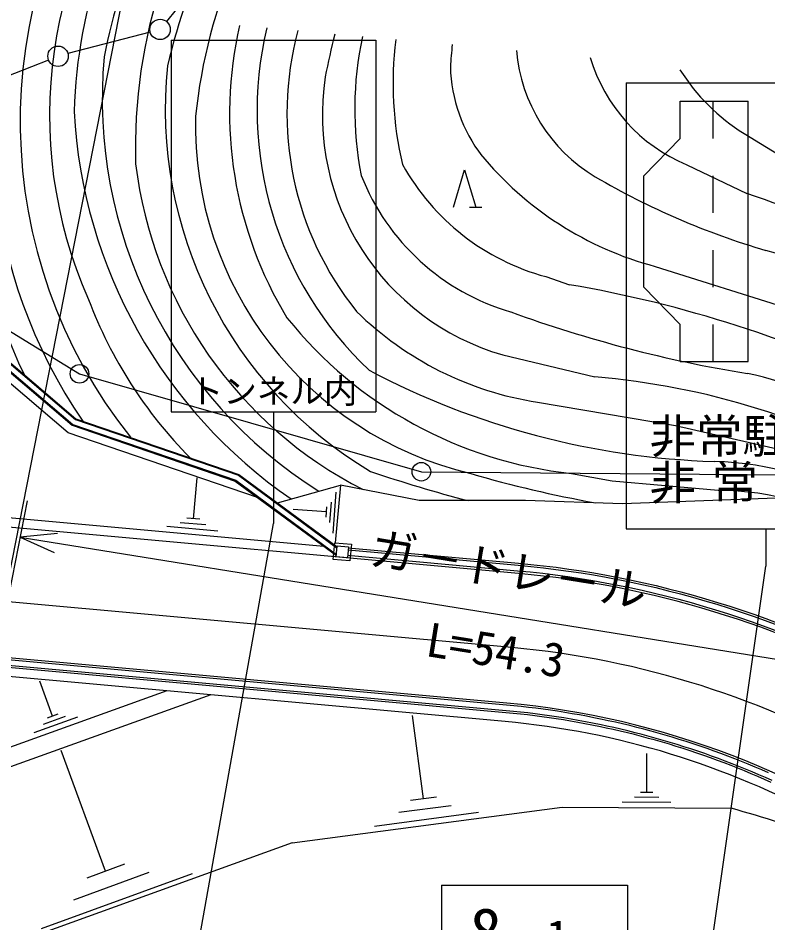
# Model space of a CAD drawing. Units: millimetres, scale not verified. Extents: x -377552922 to 680000, y -975249047 to 380000.
# Drawn here: x 137571 to 177879, y 301818 to 350477 of the extents above; entities that cross this region are included whole.
import ezdxf
from ezdxf.enums import TextEntityAlignment as Align

# ---------------------------------------------------------------- set-up
doc = ezdxf.new("R2010")
doc.units = ezdxf.units.MM
doc.header["$LTSCALE"] = 1000
doc.linetypes.add('CHAIN', pattern=[18.5, 12, -1.5, 3.5, -1.5])
for name, color, linetype, lineweight in [('M-BGD', 7, 'Continuous', 25), ('M-BMK', 2, 'CHAIN', 13), ('M-STR-STRC', 7, 'Continuous', 25)]:
    doc.layers.add(name, color=color, linetype=linetype, lineweight=lineweight)
doc.styles.add('@ＭＳ ゴシック', font='')
doc.styles.add('ＭＳ ゴシック', font='')
doc.styles.get('@ＭＳ ゴシック').set_extended_font_data('@MS Gothic')
doc.styles.get('ＭＳ ゴシック').set_extended_font_data('MS Gothic')

msp = doc.modelspace()

# ---------------------------------------------------------------- linework, layer by layer
at = {"layer": 'M-BGD'}
for p, q in [((132904, 299231), (144831, 359836)), ((149180, 354838), (145546, 350296)), ((144671, 349727), (140250, 348565)), ((139207, 348222), (132085, 345401)), ((176602, 344270), (179391, 342556)), ((173523, 342591), (176742, 341037)), ((161840, 340305), (162508, 340305)), ((126638, 340072), (140871, 331349)), ((171821, 337122), (180565, 334374)), ((165943, 336572), (167210, 336138)), ((140254, 328179), (132930, 334410)), ((163628, 332360), (168568, 331176)), ((140871, 331349), (159251, 326080)), ((165501, 329822), (172906, 328570)), ((172906, 328570), (179034, 327167)), ((150446, 324697), (140254, 328179)), ((146993, 323554), (147192, 325753)), ((167325, 325989), (169516, 325595)), ((169516, 325595), (175204, 325081)), ((151508, 324411), (154896, 325366)), ((154896, 325366), (154614, 322258)), ((154656, 324987), (154487, 322780)), ((133097, 299184), (138077, 324520)), ((154152, 324193), (154109, 323641)), ((154393, 324452), (154309, 323348)), ((154016, 322062), (134270, 323852)), ((154131, 323917), (152365, 324052)), ((164475, 320611), (134225, 323355)), ((148317, 322880), (145568, 323129)), ((147655, 323217), (146281, 323341)), ((147336, 323523), (146649, 323585)), ((139681, 322761), (137691, 322558)), ((137691, 322558), (189422, 314209)), ((137691, 322558), (139516, 321739)), ((164114, 316627), (133863, 319371)), ((163843, 313639), (121034, 317522)), ((163752, 312644), (122912, 316348)), ((139422, 312936), (138745, 314821)), ((145572, 314292), (128624, 308210)), ((147935, 314078), (128962, 307268)), ((140769, 312887), (138413, 312041)), ((140095, 312911), (138917, 312488)), ((139716, 313041), (139127, 312830)), ((159372, 308495), (158778, 312971)), ((142273, 304598), (139895, 311086)), ((171364, 308833), (171378, 310928)), ((160071, 308587), (158673, 308402)), ((172016, 308567), (170707, 308576)), ((171691, 308831), (171036, 308836)), ((160845, 308121), (158047, 307750)), ((172669, 308301), (170051, 308319)), ((162318, 307747), (156723, 307005)), ((152306, 306116), (132002, 298797)), ((143287, 304970), (141259, 304227)), ((146922, 304463), (138813, 301490)), ((144598, 304530), (140543, 303044))]:
    msp.add_line(p, q, dxfattribs=at)
for points in [[(160972, 340305), (161573, 342308), (162174, 340305)], [(133292, 335333), (135097, 333617), (140657, 328887), (149413, 325896), (154718, 321978)], [(133349, 335348), (135130, 333654), (140682, 328931), (149436, 325941), (154723, 322036)], [(132894, 335229), (134862, 333357), (140480, 328577), (149248, 325582), (154682, 321570)], [(132951, 335244), (134896, 333394), (140506, 328621), (149272, 325627), (154687, 321628)], [(159251, 326080), (178470, 325916), (189462, 321253), (195957, 312140), (204376, 300090)], [(231090, 285800), (230783, 286429), (232290, 287676), (232584, 288704), (231679, 289349), (228376, 290009), (222599, 290717), (217928, 292082), (213592, 293648), (210636, 295167), (207631, 297278), (204652, 299865), (201136, 303787), (195702, 309972), (192634, 314433), (190167, 317732), (187398, 320388), (183956, 322603), (178319, 324655), (170057, 324363), (164841, 324525), (159125, 324525), (154896, 325366)], [(155312, 321885), (164454, 321056), (165133, 320990), (165811, 320915), (166488, 320832), (167164, 320739), (167838, 320638), (168511, 320528), (169183, 320409), (170455, 320159), (170522, 320145), (171188, 320000), (171853, 319847), (172516, 319684), (173176, 319513), (173834, 319334), (174490, 319146), (175143, 318950), (175794, 318745), (176442, 318531), (177087, 318309), (177729, 318079), (178368, 317840)], [(155322, 321995), (164464, 321166), (165144, 321099), (165824, 321024), (166502, 320941), (167179, 320848), (167855, 320746), (168530, 320636), (169203, 320517), (170478, 320267), (170544, 320253), (171212, 320107), (171878, 319954), (172542, 319791), (173204, 319620), (173864, 319440), (174521, 319252), (175176, 319055), (175828, 318849), (176477, 318635), (177123, 318413), (177767, 318182), (178407, 317943)], [(155285, 321586), (164427, 320757), (165102, 320692), (165776, 320617), (166449, 320534), (167121, 320442), (167792, 320341), (168461, 320232), (169129, 320114), (170394, 319865), (170460, 319852), (171123, 319707), (171784, 319555), (172442, 319393), (173099, 319224), (173753, 319045), (174405, 318858), (175055, 318663), (175702, 318459), (176346, 318247), (176987, 318026), (177626, 317797), (178261, 317560)], [(177916, 309886), (177554, 310044), (177191, 310199), (176826, 310350), (176460, 310498), (176093, 310644), (175725, 310786), (175355, 310924), (174984, 311060), (174612, 311192), (174238, 311321), (173864, 311446), (173488, 311568), (173112, 311687), (172734, 311803), (172356, 311915), (171976, 312024), (171596, 312130), (171214, 312232), (170832, 312331), (170449, 312427), (170065, 312519), (169680, 312608), (169294, 312693), (168973, 312762), (168521, 312854), (168133, 312929), (167745, 313001), (167356, 313069), (166967, 313134), (166576, 313196), (166186, 313254), (165795, 313308), (165403, 313360), (165011, 313407), (164619, 313452), (164226, 313493), (163833, 313530), (122807, 317251)], [(178113, 309469), (177756, 309629), (177397, 309785), (177037, 309938), (176676, 310088), (176313, 310234), (175950, 310378), (175584, 310518), (175218, 310655), (174851, 310789), (174482, 310919), (174112, 311047), (173741, 311171), (173369, 311292), (172996, 311409), (172622, 311523), (172247, 311635), (171871, 311742), (171494, 311847), (171116, 311948), (170738, 312046), (170358, 312140), (169978, 312231), (169597, 312319), (169215, 312403), (168912, 312468), (168449, 312562), (168065, 312637), (167680, 312708), (167295, 312775), (166909, 312839), (166523, 312900), (166136, 312958), (165749, 313012), (165361, 313063), (164973, 313110), (164584, 313154), (164195, 313194), (163806, 313231), (122842, 316946)], [(178053, 309376), (177697, 309534), (177340, 309690), (176981, 309842), (176621, 309991), (176259, 310137), (175897, 310280), (175533, 310420), (175168, 310556), (174802, 310689), (174434, 310819), (174066, 310946), (173696, 311070), (173325, 311190), (172954, 311307), (172581, 311421), (172207, 311532), (171833, 311639), (171457, 311743), (171081, 311843), (170703, 311941), (170325, 312035), (169946, 312126), (169566, 312213), (169186, 312297), (168889, 312360), (168422, 312455), (168040, 312529), (167657, 312600), (167273, 312667), (166888, 312731), (166503, 312792), (166118, 312849), (165732, 312903), (165345, 312954), (164959, 313001), (164571, 313044), (164184, 313085), (163796, 313122), (122855, 316835)], [(152306, 306116), (166814, 308040), (175902, 307979)]]:
    msp.add_lwpolyline(points, dxfattribs=at)
for points in [[(154593, 322260), (155489, 322180), (155409, 321283), (154513, 321364)], [(154729, 322097), (155327, 322044), (155273, 321446), (154675, 321500)]]:
    msp.add_lwpolyline(points, close=True, dxfattribs=at)
for centre, radius in [((145203, 349867), 550), ((145203, 349867), 550), ((139718, 348425), 550), ((139718, 348425), 550), ((140871, 331349), 500), ((140871, 331349), 500), ((159251, 326080), 500), ((159251, 326080), 500)]:
    msp.add_circle(centre, radius, dxfattribs=at)
for centre, radius, start, end in [((165066, 344943), 27384, 143.6145, 218.4042), ((167811, 344644), 27242, 142.6062, 178.292), ((170126, 343090), 28426, 140.4555, 169.2375), ((172083, 343543), 28208, 141.28, 181.837), ((176128, 340974), 31297, 139.7688, 167.2001), ((175820, 342284), 28853, 139.0672, 174.2064), ((163647, 345240), 24387, 139.8079, 203.9389), ((164133, 344583), 27960, 156.7261, 214.3545), ((165905, 344510), 30970, 164.1098, 205.2364), ((170110, 345360), 21169, 167.098, 211.3189), ((169653, 345513), 19233, 166.6503, 226.6178), ((169049, 345352), 17027, 164.8512, 218.7231), ((180882, 342489), 27227, 164.8142, 169.7929), ((174202, 345590), 18533, 167.8611, 191.1091), ((176062, 346929), 18337, 172.4965, 193.6713), ((179002, 346913), 18215, 173.2673, 177.0304), ((173123, 349491), 8799, 184.9173, 239.0756), ((166983, 346112), 24888, 174.7292, 237.8495), ((176952, 350894), 8983, 196.3528, 247.5575), ((168160, 345552), 22674, 174.0345, 239.0879), ((168945, 348040), 8137, 181.2855, 217.7043), ((182364, 353516), 10895, 212.2791, 238.0686), ((167376, 345273), 13446, 171.2694, 253.8138), ((167592, 346891), 27049, 183.0402, 235.4274), ((166364, 344715), 19256, 178.5654, 256.6053), ((176499, 354725), 18213, 219.4167, 255.1174), ((166428, 345346), 22700, 186.8478, 242.9769), ((169202, 348669), 12528, 208.9977, 254.9206), ((167519, 346535), 12358, 201.4362, 253.702), ((189363, 377423), 41109, 239.6653, 253.6245), ((166829, 309689), 32877, 44.6026, 72.4527), ((171850, 315852), 22908, 32.327, 75.016), ((156064, 271102), 65984, 64.13065, 80.27515), ((164039, 343891), 24238, 200.6473, 224.7259), ((169729, 348556), 22694, 218.7331, 263.9191), ((168227, 347414), 17803, 225.5724, 261.1905), ((187957, 400462), 69997, 250.03066, 260.80799), ((176335, 369270), 42657, 242.2051, 268.192), ((165249, 290826), 40487, 59.9625, 85.2984), ((171551, 307356), 24570, 44.7256, 77.7254), ((174431, 308620), 18023, 31.9489, 88.2258), ((180251, 395853), 73683, 251.20548, 255.47348), ((180736, 391118), 67804, 253.87372, 259.69259), ((175037, 308673), 16408, 59.6343, 89.4176), ((159778, 268823), 52000, 37.8345, 84.8175), ((159778, 268823), 48000, 35.4358, 84.8175), ((159778, 268823), 45000, 53.0284, 84.8175), ((159778, 268823), 44000, 61.1856, 84.8175), ((286057, 1077455), 796500, 254.69116, 268.72862), ((161304, 254318), 55612, 63.5838, 74.7815), ((286057, 1077455), 803500, 254.69116, 268.72862)]:
    msp.add_arc(centre, radius, start, end, dxfattribs=at)
at = {"layer": 'M-BMK'}
msp.add_arc((286057, 1077455), 800000, 254.69116, 274.02329, dxfattribs=at)
at = {"layer": 'M-STR-STRC'}
for p, q in [((145804, 349299), (145804, 329299)), ((145804, 349299), (156804, 349299)), ((156804, 349299), (156804, 329299)), ((170266, 347002), (170266, 323002)), ((170266, 347002), (185266, 347002)), ((173163, 344002), (173163, 346002)), ((173163, 346002), (176812, 346002)), ((174942, 344002), (174942, 346002)), ((176812, 332002), (176812, 346002)), ((173163, 344002), (171201, 342002)), ((171201, 336002), (171201, 342002)), ((174942, 340002), (174942, 342002)), ((174942, 336002), (174942, 338002)), ((171201, 336002), (173163, 334002)), ((173163, 332002), (173163, 334002)), ((174942, 332002), (174942, 334002)), ((173163, 332002), (176812, 332002)), ((145804, 329299), (156804, 329299)), ((151304, 329299), (151304, 323299)), ((146382, 295755), (151304, 323299)), ((170266, 323002), (185266, 323002)), ((177766, 323002), (177766, 321002)), ((173683, 292477), (177766, 321002)), ((160330, 303840), (170330, 303840)), ((160330, 303840), (160330, 298840)), ((170330, 303840), (170330, 298840))]:
    msp.add_line(p, q, dxfattribs=at)

# ---------------------------------------------------------------- texts
at = {"layer": 'M-BGD', "style": 'ＭＳ ゴシック'}
msp.add_text('ガ－ドレ－ル', height=1833, rotation=350.832, dxfattribs=at).set_placement((163716, 319371), align=Align.BOTTOM_CENTER)
at = {"layer": 'M-BGD', "style": '@ＭＳ ゴシック'}
msp.add_text('L=54.3', height=1833, rotation=350.833, dxfattribs=at).set_placement((163397, 317396), align=Align.TOP_CENTER)
at = {"layer": 'M-STR-STRC', "style": 'ＭＳ ゴシック'}
for s, height, p in [('トンネル内', 1320, (151304, 330424)), ('非常駐車帯', 1833, (177766, 328002)), ('非', 1833, (172766, 325502)), ('常', 1833, (176099, 325502))]:
    msp.add_text(s, height=height, dxfattribs=at).set_placement(p, align=Align.MIDDLE_CENTER)
msp.add_text('8.', height=2566, dxfattribs=at).set_placement((165330, 301340), align=Align.MIDDLE_RIGHT)
msp.add_text('1', height=1833, dxfattribs=at).set_placement((166580, 299590), align=Align.BOTTOM_CENTER)

doc.saveas('drawing.dxf')
